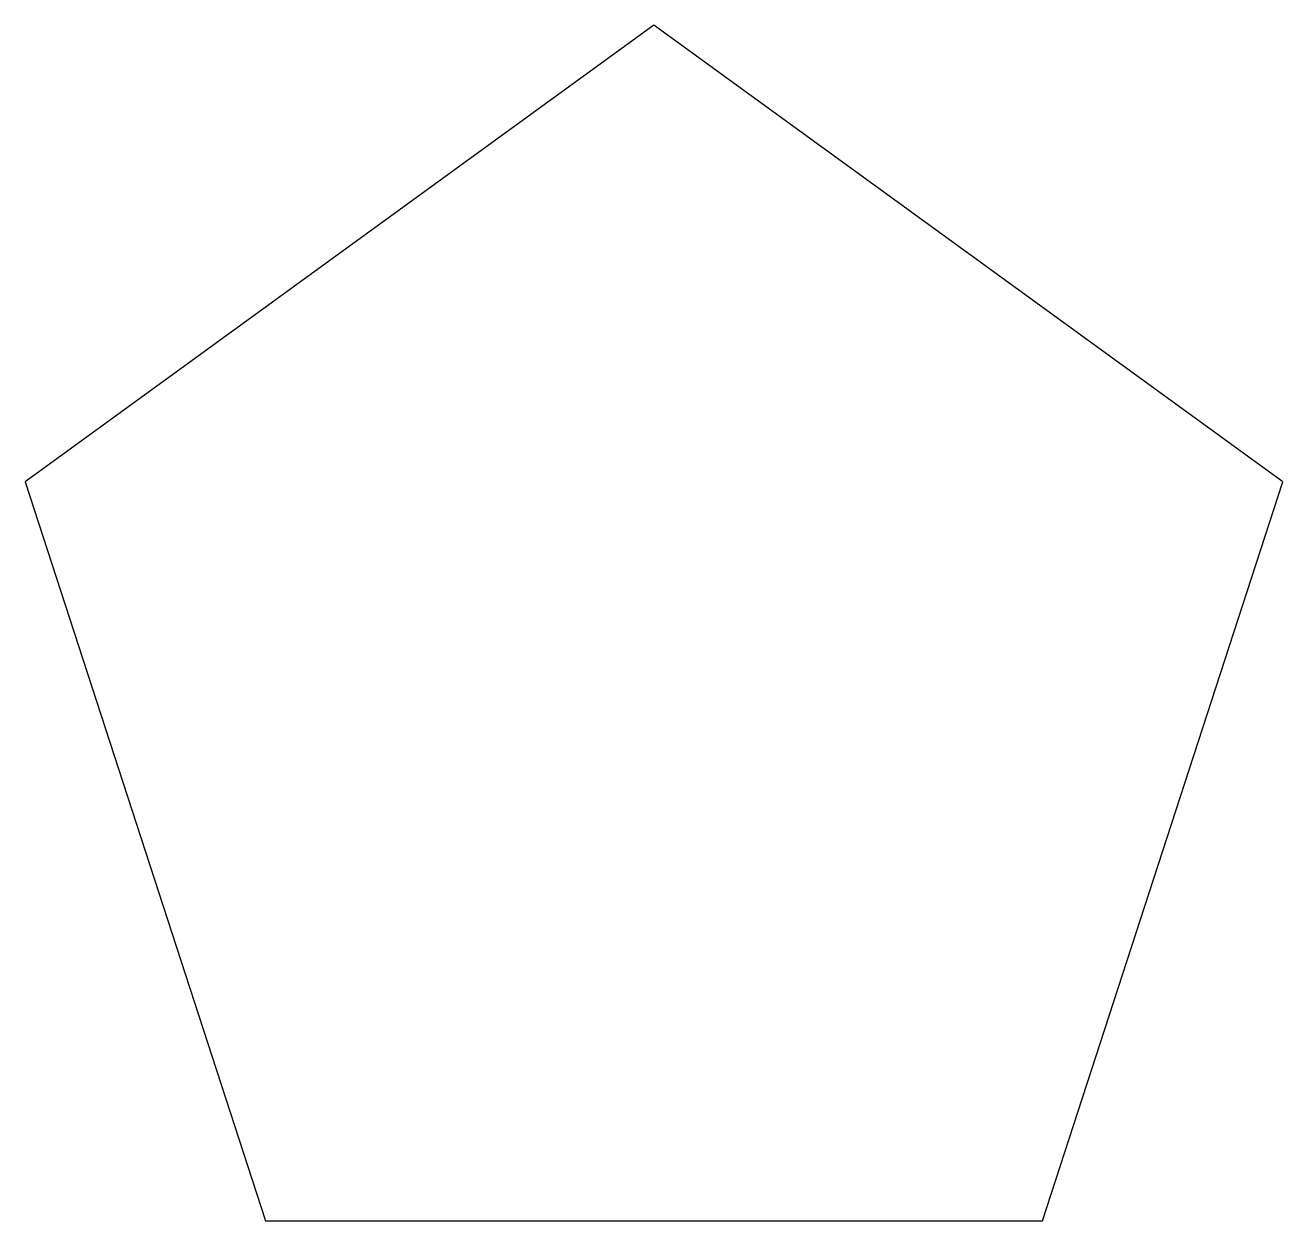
# Model space of a CAD drawing. Header units: millimetres. Extents: x -48.5 to 48.5, y -41.3 to 51.
import ezdxf

# ---------------------------------------------------------------- set-up
doc = ezdxf.new("R2010")
doc.units = ezdxf.units.MM

msp = doc.modelspace()

# ---------------------------------------------------------------- linework, layer by layer
msp.add_lwpolyline([(0, 51.039), (-48.541, 15.772), (-30, -41.291), (30, -41.291), (48.541, 15.772)], close=True)

doc.saveas('drawing.dxf')
